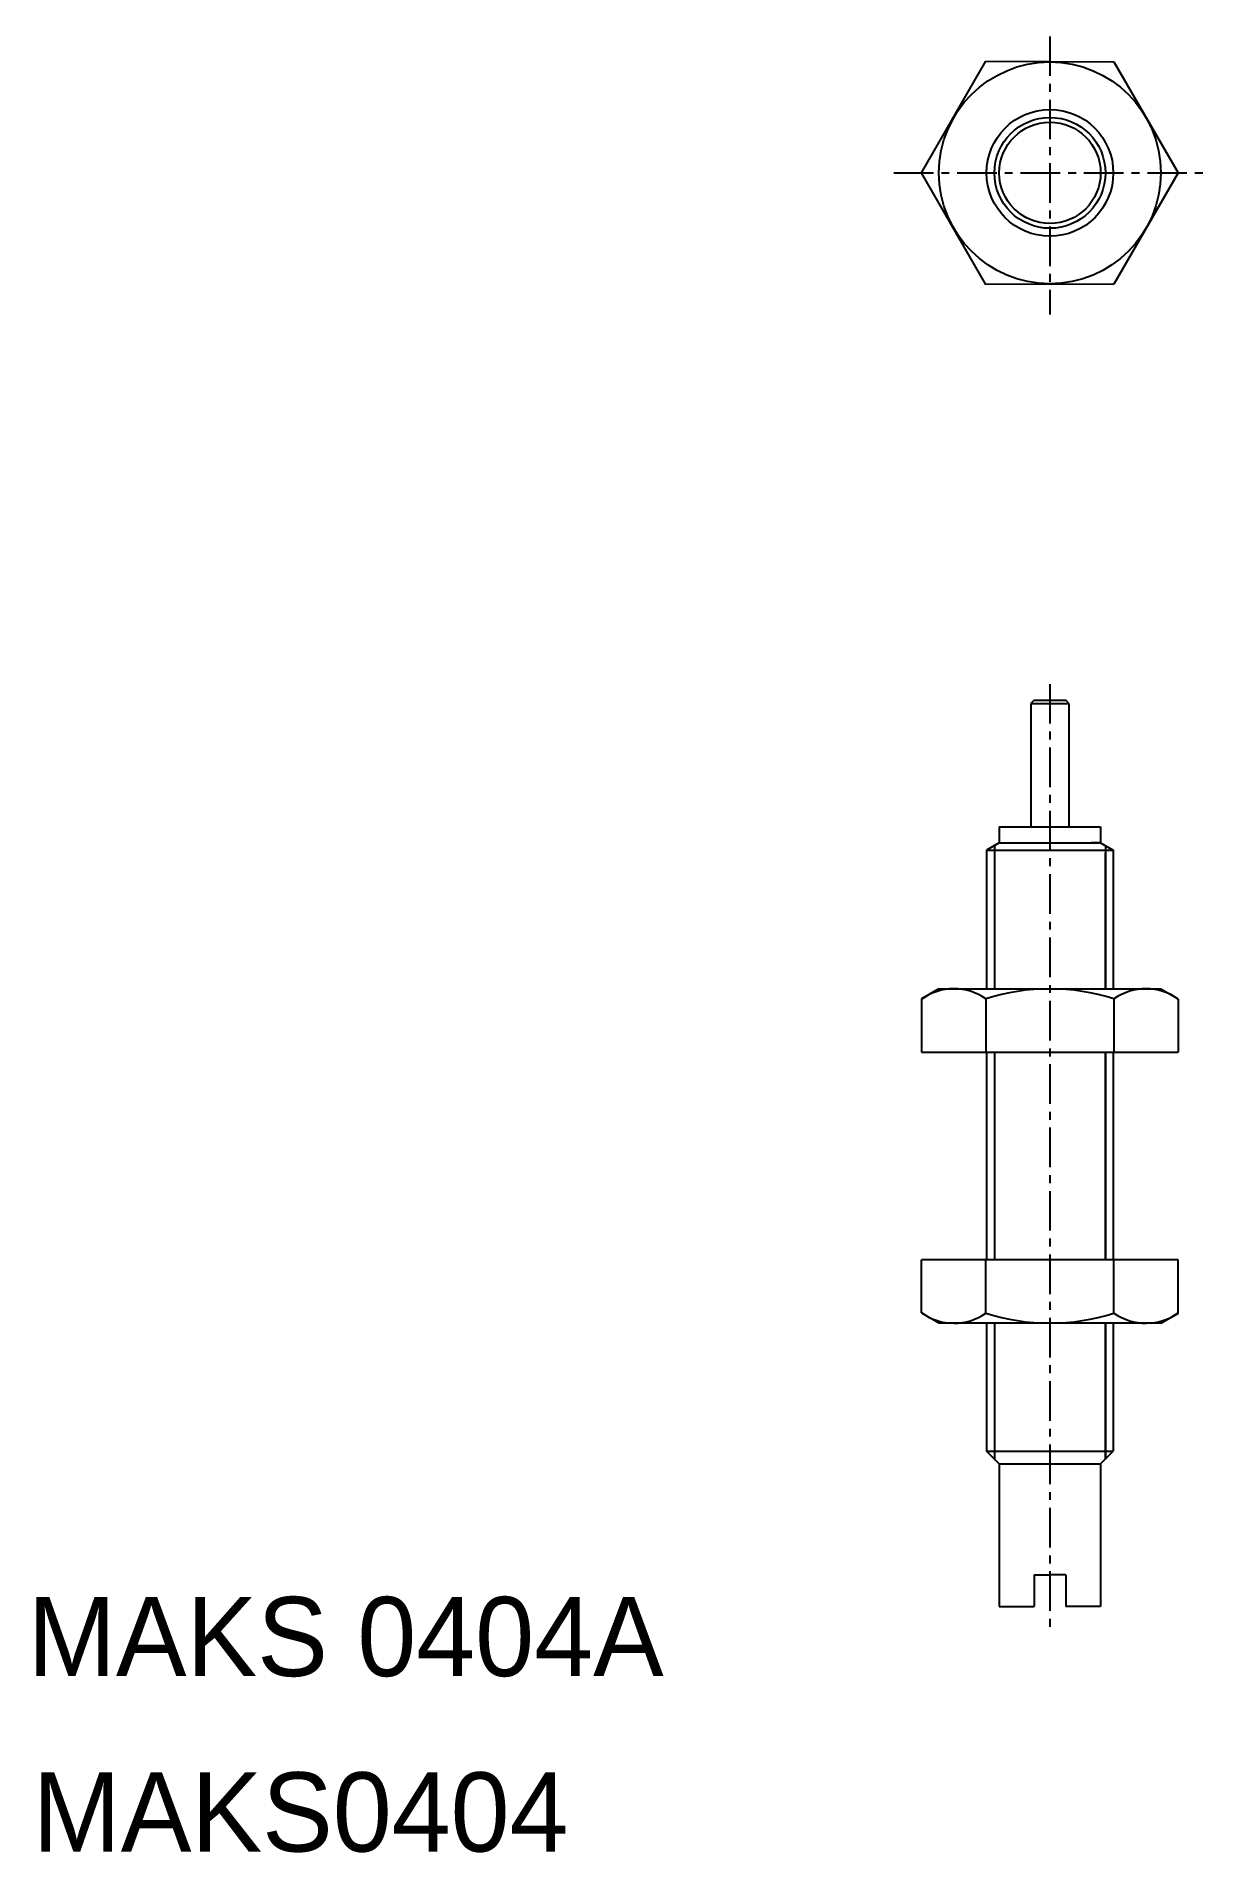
# Model space of a CAD drawing. Extents: x 35.5 to 72.4, y 11.3 to 68.6.
import ezdxf

# ---------------------------------------------------------------- set-up
doc = ezdxf.new("R2010")
doc.units = 0
doc.linetypes.add('CENTER', pattern=[2, 1.25, -0.25, 0.25, -0.25])
doc.layers.get('0').update_dxf_attribs({"linetype": 'CONTINUOUS'})
doc.layers.add('CENTER', color=1, linetype='CENTER')
doc.layers.add('CLIN', color=1, linetype='CONTINUOUS')

msp = doc.modelspace()

# ---------------------------------------------------------------- linework, layer by layer
at = {"color": 7, "linetype": 'CONTINUOUS'}
for p, q in [((63.447, 64.276), (65.481, 67.798)), ((65.481, 67.798), (69.522, 67.783)), ((69.522, 67.783), (71.547, 64.276)), ((65.481, 60.754), (63.447, 64.276)), ((71.547, 64.276), (69.522, 60.769)), ((69.522, 60.769), (65.481, 60.754)), ((67.001, 47.635), (66.901, 47.535)), ((67.001, 47.635), (68.001, 47.635)), ((68.101, 47.535), (68.001, 47.635)), ((66.901, 47.535), (66.901, 43.635)), ((66.901, 47.535), (68.101, 47.535)), ((68.101, 47.535), (68.101, 43.635)), ((65.901, 43.635), (69.101, 43.635)), ((65.901, 43.635), (65.901, 43.135)), ((69.101, 43.635), (69.101, 43.135)), ((65.901, 43.135), (65.501, 42.904)), ((65.901, 43.135), (69.101, 43.135)), ((69.101, 43.135), (68.801, 43.135)), ((69.101, 43.135), (69.501, 42.904)), ((65.501, 42.904), (69.501, 42.904)), ((65.501, 42.904), (65.501, 38.525)), ((69.251, 38.525), (69.251, 42.815)), ((69.501, 42.904), (69.501, 38.525)), ((64.001, 38.525), (63.447, 38.205)), ((64.001, 38.525), (71.001, 38.525)), ((71.001, 38.525), (71.551, 38.208)), ((63.451, 38.208), (63.451, 36.525)), ((65.481, 38.208), (65.481, 36.525)), ((69.522, 38.208), (69.522, 36.525)), ((71.551, 38.198), (71.551, 36.525)), ((63.451, 36.525), (71.551, 36.525)), ((65.501, 36.525), (65.501, 29.975)), ((69.251, 36.525), (69.251, 29.975)), ((69.501, 36.525), (69.501, 29.975)), ((71.551, 29.975), (63.451, 29.975)), ((63.451, 28.302), (63.451, 29.975)), ((65.481, 28.293), (65.481, 29.975)), ((69.522, 28.293), (69.522, 29.975)), ((71.551, 28.293), (71.551, 29.975)), ((64.001, 27.975), (63.451, 28.293)), ((71.001, 27.975), (71.555, 28.295)), ((71.001, 27.975), (64.001, 27.975)), ((65.501, 27.975), (65.501, 23.935)), ((69.251, 27.975), (69.251, 23.685)), ((69.501, 27.975), (69.501, 23.935)), ((65.501, 23.935), (69.501, 23.935)), ((65.901, 23.535), (65.501, 23.935)), ((65.901, 23.535), (69.101, 23.535)), ((65.901, 23.535), (65.901, 19.035)), ((69.101, 23.535), (69.501, 23.935)), ((69.101, 23.535), (69.101, 19.035)), ((67.001, 20.035), (67.501, 20.035)), ((67.001, 20.035), (67.001, 19.035)), ((68.001, 20.035), (67.501, 20.035)), ((68.001, 20.035), (68.001, 19.035)), ((65.901, 19.035), (67.001, 19.035)), ((69.101, 19.035), (68.001, 19.035))]:
    msp.add_line(p, q, dxfattribs=at)
at = {"color": 3, "linetype": 'CONTINUOUS'}
for p, q in [((65.751, 43.049), (65.751, 38.525)), ((69.251, 43.049), (69.251, 38.525)), ((65.751, 36.525), (65.751, 29.975)), ((69.251, 29.975), (69.251, 36.525)), ((65.751, 27.975), (65.751, 23.685)), ((69.251, 23.685), (69.251, 27.975))]:
    msp.add_line(p, q, dxfattribs=at)
at = {"color": 7, "linetype": 'CONTINUOUS'}
for radius in [3.5, 2, 1.6]:
    msp.add_circle((67.501, 64.276), radius, dxfattribs=at)
at = {"color": 3, "linetype": 'CONTINUOUS'}
msp.add_circle((67.501, 64.276), 1.75, dxfattribs=at)
at = {"color": 7, "linetype": 'CONTINUOUS'}
for centre, radius, start, end in [((64.473, 36.767), 1.759, 55.02957, 125.32203), ((67.501, 31.937), 6.588, 72.13882, 107.86118), ((70.53, 36.767), 1.759, 54.67797, 124.97043), ((64.473, 29.734), 1.759, 234.67797, 304.97043), ((67.501, 34.564), 6.588, 252.13882, 287.86118), ((70.53, 29.734), 1.759, 235.02957, 305.32203)]:
    msp.add_arc(centre, radius, start, end, dxfattribs=at)
at = {"layer": 'CENTER', "color": 1, "linetype": 'CENTER'}
msp.add_line((67.501, 48.145), (67.501, 18.355), dxfattribs=at)
at = {"layer": 'CLIN', "color": 1, "linetype": 'CENTER'}
for p, q in [((67.501, 68.585), (67.501, 59.805)), ((62.575, 64.276), (72.446, 64.276))]:
    msp.add_line(p, q, dxfattribs=at)

# ---------------------------------------------------------------- texts
for s, p in [('MAKS 0404A', (35.246, 16.836)), ('MAKS0404', (35.4, 11.3))]:
    msp.add_text(s, height=2.5).set_placement(p)

doc.saveas('drawing.dxf')
